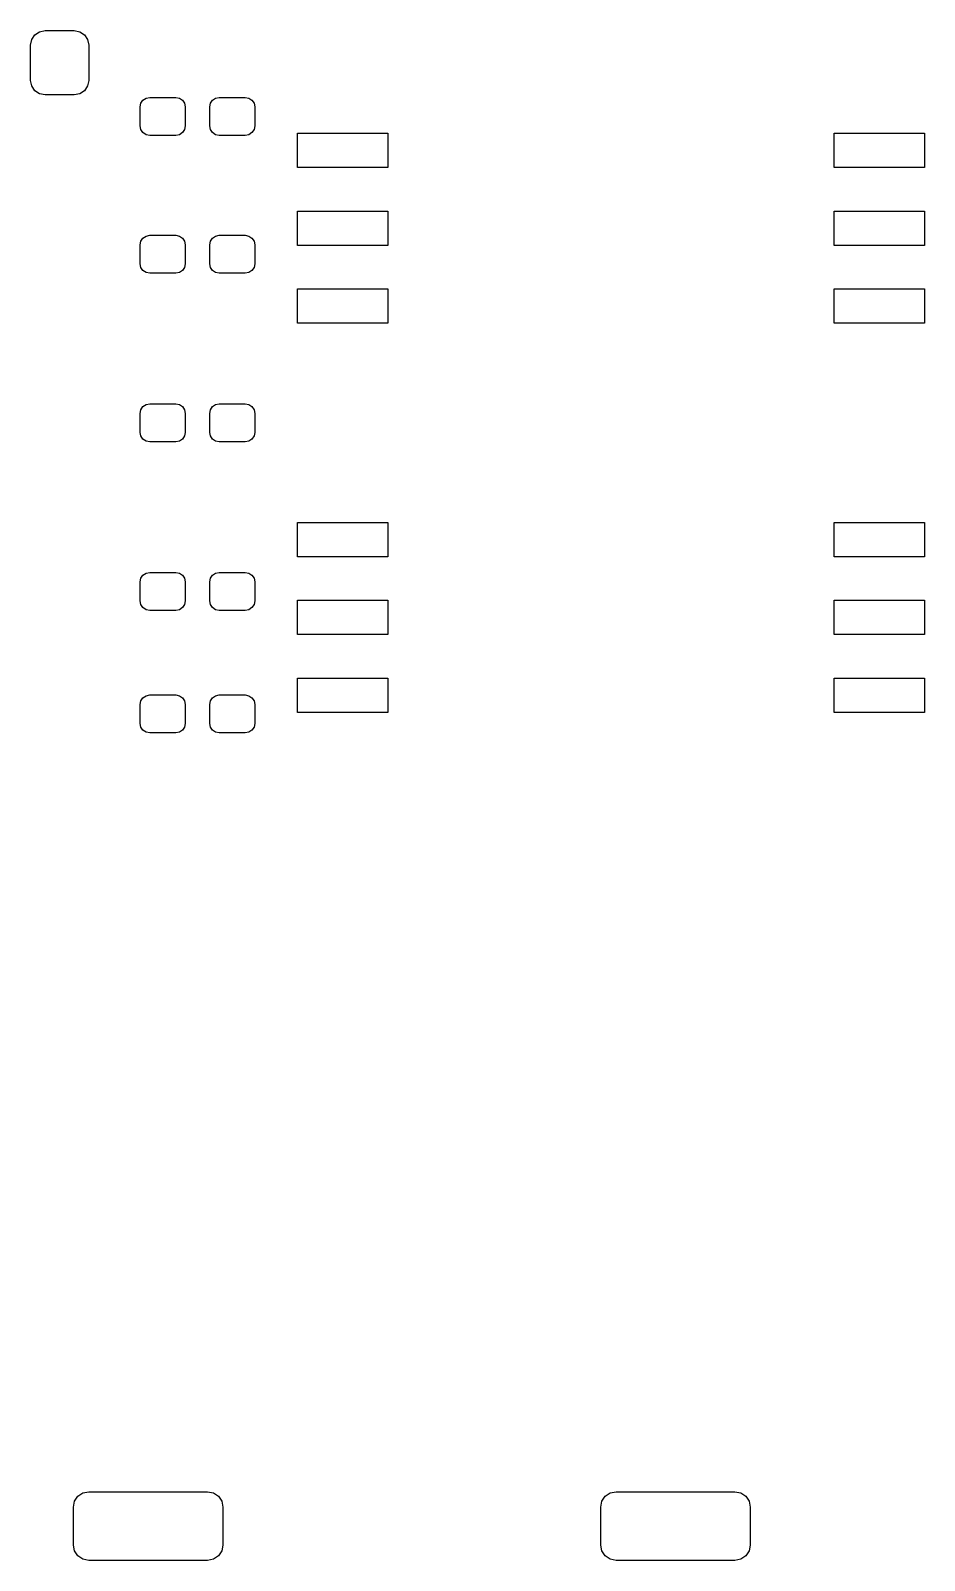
# Model space of a CAD drawing. Extents: x 1 to 7.22, y -3.32 to -0.84.
# Drawn here: x 6.645 to 7.219, y -2.709 to -1.726 of the extents above; entities that cross this region are included whole.
import ezdxf

# ---------------------------------------------------------------- set-up
doc = ezdxf.new("R2010")
doc.units = 0
doc.header["$MEASUREMENT"] = 0
doc.layers.add('BLACK', color=7, linetype='CONTINUOUS')

msp = doc.modelspace()

# ---------------------------------------------------------------- linework, layer by layer
at = {"layer": 'BLACK', "linetype": 'CONTINUOUS'}
for p, q in [((6.6454, -1.73215), (6.64742, -1.72912)), ((6.64742, -1.72912), (6.65046, -1.72709)), ((6.65046, -1.72709), (6.65404, -1.72638)), ((6.65404, -1.72638), (6.67274, -1.72638)), ((6.67274, -1.72638), (6.67631, -1.72709)), ((6.67631, -1.72709), (6.67935, -1.72912)), ((6.67935, -1.72912), (6.68137, -1.73215)), ((6.64469, -1.73573), (6.6454, -1.73215)), ((6.64469, -1.75837), (6.64469, -1.73573)), ((6.68137, -1.73215), (6.68209, -1.73573)), ((6.68209, -1.73573), (6.68209, -1.75837)), ((6.6454, -1.76194), (6.64469, -1.75837)), ((6.68209, -1.75837), (6.68137, -1.76194)), ((6.64742, -1.76498), (6.6454, -1.76194)), ((6.65046, -1.767), (6.64742, -1.76498)), ((6.65404, -1.76772), (6.65046, -1.767)), ((6.67274, -1.76772), (6.65404, -1.76772)), ((6.67631, -1.767), (6.67274, -1.76772)), ((6.67935, -1.76498), (6.67631, -1.767)), ((6.68137, -1.76194), (6.67935, -1.76498)), ((6.71516, -1.77539), (6.71562, -1.77306)), ((6.71516, -1.7876), (6.71516, -1.77539)), ((6.71562, -1.77306), (6.71694, -1.77108)), ((6.71694, -1.77108), (6.71892, -1.76976)), ((6.71892, -1.76976), (6.72126, -1.76929)), ((6.72126, -1.76929), (6.73799, -1.76929)), ((6.73799, -1.76929), (6.74033, -1.76976)), ((6.74033, -1.76976), (6.74231, -1.77108)), ((6.74231, -1.77108), (6.74363, -1.77306)), ((6.74363, -1.77306), (6.74409, -1.77539)), ((6.74409, -1.77539), (6.74409, -1.7876)), ((6.75984, -1.77539), (6.76031, -1.77306)), ((6.75984, -1.7876), (6.75984, -1.77539)), ((6.76031, -1.77306), (6.76163, -1.77108)), ((6.76163, -1.77108), (6.76361, -1.76976)), ((6.76361, -1.76976), (6.76594, -1.76929)), ((6.76594, -1.76929), (6.78268, -1.76929)), ((6.78268, -1.76929), (6.78501, -1.76976)), ((6.78501, -1.76976), (6.78699, -1.77108)), ((6.78699, -1.77108), (6.78831, -1.77306)), ((6.78831, -1.77306), (6.78878, -1.77539)), ((6.78878, -1.77539), (6.78878, -1.7876)), ((6.71562, -1.78993), (6.71516, -1.7876)), ((6.74409, -1.7876), (6.74363, -1.78993)), ((6.76031, -1.78993), (6.75984, -1.7876)), ((6.78878, -1.7876), (6.78831, -1.78993)), ((6.71694, -1.79191), (6.71562, -1.78993)), ((6.71892, -1.79324), (6.71694, -1.79191)), ((6.72126, -1.7937), (6.71892, -1.79324)), ((6.73799, -1.7937), (6.72126, -1.7937)), ((6.74033, -1.79324), (6.73799, -1.7937)), ((6.74231, -1.79191), (6.74033, -1.79324)), ((6.74363, -1.78993), (6.74231, -1.79191)), ((6.76163, -1.79191), (6.76031, -1.78993)), ((6.76361, -1.79324), (6.76163, -1.79191)), ((6.76594, -1.7937), (6.76361, -1.79324)), ((6.78268, -1.7937), (6.76594, -1.7937)), ((6.78501, -1.79324), (6.78268, -1.7937)), ((6.78699, -1.79191), (6.78501, -1.79324)), ((6.78831, -1.78993), (6.78699, -1.79191)), ((6.81622, -1.81435), (6.81622, -1.79235)), ((6.81622, -1.79235), (6.87422, -1.79235)), ((6.87422, -1.79235), (6.87422, -1.81435)), ((7.16122, -1.81435), (7.16122, -1.79235)), ((7.16122, -1.79235), (7.21922, -1.79235)), ((7.21922, -1.79235), (7.21922, -1.81435)), ((6.87422, -1.81435), (6.81622, -1.81435)), ((7.21922, -1.81435), (7.16122, -1.81435)), ((6.81622, -1.86435), (6.81622, -1.84235)), ((6.81622, -1.84235), (6.87422, -1.84235)), ((6.87422, -1.84235), (6.87422, -1.86435)), ((7.16122, -1.86435), (7.16122, -1.84235)), ((7.16122, -1.84235), (7.21922, -1.84235)), ((7.21922, -1.84235), (7.21922, -1.86435)), ((6.71516, -1.86398), (6.71562, -1.86164)), ((6.71516, -1.87618), (6.71516, -1.86398)), ((6.71562, -1.86164), (6.71694, -1.85966)), ((6.71694, -1.85966), (6.71892, -1.85834)), ((6.71892, -1.85834), (6.72126, -1.85787)), ((6.72126, -1.85787), (6.73799, -1.85787)), ((6.73799, -1.85787), (6.74033, -1.85834)), ((6.74033, -1.85834), (6.74231, -1.85966)), ((6.74231, -1.85966), (6.74363, -1.86164)), ((6.74363, -1.86164), (6.74409, -1.86398)), ((6.74409, -1.86398), (6.74409, -1.87618)), ((6.75984, -1.86398), (6.76031, -1.86164)), ((6.75984, -1.87618), (6.75984, -1.86398)), ((6.76031, -1.86164), (6.76163, -1.85966)), ((6.76163, -1.85966), (6.76361, -1.85834)), ((6.76361, -1.85834), (6.76594, -1.85787)), ((6.76594, -1.85787), (6.78268, -1.85787)), ((6.78268, -1.85787), (6.78501, -1.85834)), ((6.78501, -1.85834), (6.78699, -1.85966)), ((6.78699, -1.85966), (6.78831, -1.86164)), ((6.78831, -1.86164), (6.78878, -1.86398)), ((6.78878, -1.86398), (6.78878, -1.87618)), ((6.87422, -1.86435), (6.81622, -1.86435)), ((7.21922, -1.86435), (7.16122, -1.86435)), ((6.71562, -1.87852), (6.71516, -1.87618)), ((6.74409, -1.87618), (6.74363, -1.87852)), ((6.76031, -1.87852), (6.75984, -1.87618)), ((6.78878, -1.87618), (6.78831, -1.87852)), ((6.71694, -1.8805), (6.71562, -1.87852)), ((6.71892, -1.88182), (6.71694, -1.8805)), ((6.72126, -1.88228), (6.71892, -1.88182)), ((6.73799, -1.88228), (6.72126, -1.88228)), ((6.74033, -1.88182), (6.73799, -1.88228)), ((6.74231, -1.8805), (6.74033, -1.88182)), ((6.74363, -1.87852), (6.74231, -1.8805)), ((6.76163, -1.8805), (6.76031, -1.87852)), ((6.76361, -1.88182), (6.76163, -1.8805)), ((6.76594, -1.88228), (6.76361, -1.88182)), ((6.78268, -1.88228), (6.76594, -1.88228)), ((6.78501, -1.88182), (6.78268, -1.88228)), ((6.78699, -1.8805), (6.78501, -1.88182)), ((6.78831, -1.87852), (6.78699, -1.8805)), ((6.81622, -1.91435), (6.81622, -1.89235)), ((6.81622, -1.89235), (6.87422, -1.89235)), ((6.87422, -1.89235), (6.87422, -1.91435)), ((7.16122, -1.91435), (7.16122, -1.89235)), ((7.16122, -1.89235), (7.21922, -1.89235)), ((7.21922, -1.89235), (7.21922, -1.91435)), ((6.87422, -1.91435), (6.81622, -1.91435)), ((7.21922, -1.91435), (7.16122, -1.91435)), ((6.71516, -1.97224), (6.71562, -1.96991)), ((6.71516, -1.98445), (6.71516, -1.97224)), ((6.71562, -1.96991), (6.71694, -1.96793)), ((6.71694, -1.96793), (6.71892, -1.96661)), ((6.71892, -1.96661), (6.72126, -1.96614)), ((6.72126, -1.96614), (6.73799, -1.96614)), ((6.73799, -1.96614), (6.74033, -1.96661)), ((6.74033, -1.96661), (6.74231, -1.96793)), ((6.74231, -1.96793), (6.74363, -1.96991)), ((6.74363, -1.96991), (6.74409, -1.97224)), ((6.74409, -1.97224), (6.74409, -1.98445)), ((6.75984, -1.97224), (6.76031, -1.96991)), ((6.75984, -1.98445), (6.75984, -1.97224)), ((6.76031, -1.96991), (6.76163, -1.96793)), ((6.76163, -1.96793), (6.76361, -1.96661)), ((6.76361, -1.96661), (6.76594, -1.96614)), ((6.76594, -1.96614), (6.78268, -1.96614)), ((6.78268, -1.96614), (6.78501, -1.96661)), ((6.78501, -1.96661), (6.78699, -1.96793)), ((6.78699, -1.96793), (6.78831, -1.96991)), ((6.78831, -1.96991), (6.78878, -1.97224)), ((6.78878, -1.97224), (6.78878, -1.98445)), ((6.71562, -1.98678), (6.71516, -1.98445)), ((6.74409, -1.98445), (6.74363, -1.98678)), ((6.76031, -1.98678), (6.75984, -1.98445)), ((6.78878, -1.98445), (6.78831, -1.98678)), ((6.71694, -1.98876), (6.71562, -1.98678)), ((6.71892, -1.99009), (6.71694, -1.98876)), ((6.72126, -1.99055), (6.71892, -1.99009)), ((6.73799, -1.99055), (6.72126, -1.99055)), ((6.74033, -1.99009), (6.73799, -1.99055)), ((6.74231, -1.98876), (6.74033, -1.99009)), ((6.74363, -1.98678), (6.74231, -1.98876)), ((6.76163, -1.98876), (6.76031, -1.98678)), ((6.76361, -1.99009), (6.76163, -1.98876)), ((6.76594, -1.99055), (6.76361, -1.99009)), ((6.78268, -1.99055), (6.76594, -1.99055)), ((6.78501, -1.99009), (6.78268, -1.99055)), ((6.78699, -1.98876), (6.78501, -1.99009)), ((6.78831, -1.98678), (6.78699, -1.98876)), ((6.81622, -2.06435), (6.81622, -2.04235)), ((6.81622, -2.04235), (6.87422, -2.04235)), ((6.87422, -2.04235), (6.87422, -2.06435)), ((7.16122, -2.06435), (7.16122, -2.04235)), ((7.16122, -2.04235), (7.21922, -2.04235)), ((7.21922, -2.04235), (7.21922, -2.06435)), ((6.87422, -2.06435), (6.81622, -2.06435)), ((7.21922, -2.06435), (7.16122, -2.06435)), ((6.71516, -2.08051), (6.71562, -2.07818)), ((6.71516, -2.09272), (6.71516, -2.08051)), ((6.71562, -2.07818), (6.71694, -2.0762)), ((6.71694, -2.0762), (6.71892, -2.07487)), ((6.71892, -2.07487), (6.72126, -2.07441)), ((6.72126, -2.07441), (6.73799, -2.07441)), ((6.73799, -2.07441), (6.74033, -2.07487)), ((6.74033, -2.07487), (6.74231, -2.0762)), ((6.74231, -2.0762), (6.74363, -2.07818)), ((6.74363, -2.07818), (6.74409, -2.08051)), ((6.74409, -2.08051), (6.74409, -2.09272)), ((6.75984, -2.08051), (6.76031, -2.07818)), ((6.75984, -2.09272), (6.75984, -2.08051)), ((6.76031, -2.07818), (6.76163, -2.0762)), ((6.76163, -2.0762), (6.76361, -2.07487)), ((6.76361, -2.07487), (6.76594, -2.07441)), ((6.76594, -2.07441), (6.78268, -2.07441)), ((6.78268, -2.07441), (6.78501, -2.07487)), ((6.78501, -2.07487), (6.78699, -2.0762)), ((6.78699, -2.0762), (6.78831, -2.07818)), ((6.78831, -2.07818), (6.78878, -2.08051)), ((6.78878, -2.08051), (6.78878, -2.09272)), ((6.71562, -2.09505), (6.71516, -2.09272)), ((6.74409, -2.09272), (6.74363, -2.09505)), ((6.76031, -2.09505), (6.75984, -2.09272)), ((6.78878, -2.09272), (6.78831, -2.09505)), ((6.81622, -2.11435), (6.81622, -2.09235)), ((6.81622, -2.09235), (6.87422, -2.09235)), ((6.87422, -2.09235), (6.87422, -2.11435)), ((7.16122, -2.11435), (7.16122, -2.09235)), ((7.16122, -2.09235), (7.21922, -2.09235)), ((7.21922, -2.09235), (7.21922, -2.11435)), ((6.71694, -2.09703), (6.71562, -2.09505)), ((6.71892, -2.09835), (6.71694, -2.09703)), ((6.72126, -2.09882), (6.71892, -2.09835)), ((6.73799, -2.09882), (6.72126, -2.09882)), ((6.74033, -2.09835), (6.73799, -2.09882)), ((6.74231, -2.09703), (6.74033, -2.09835)), ((6.74363, -2.09505), (6.74231, -2.09703)), ((6.76163, -2.09703), (6.76031, -2.09505)), ((6.76361, -2.09835), (6.76163, -2.09703)), ((6.76594, -2.09882), (6.76361, -2.09835)), ((6.78268, -2.09882), (6.76594, -2.09882)), ((6.78501, -2.09835), (6.78268, -2.09882)), ((6.78699, -2.09703), (6.78501, -2.09835)), ((6.78831, -2.09505), (6.78699, -2.09703)), ((6.87422, -2.11435), (6.81622, -2.11435)), ((7.21922, -2.11435), (7.16122, -2.11435)), ((6.81622, -2.16435), (6.81622, -2.14235)), ((6.81622, -2.14235), (6.87422, -2.14235)), ((6.87422, -2.14235), (6.87422, -2.16435)), ((7.16122, -2.16435), (7.16122, -2.14235)), ((7.16122, -2.14235), (7.21922, -2.14235)), ((7.21922, -2.14235), (7.21922, -2.16435)), ((6.71516, -2.15925), (6.71562, -2.15692)), ((6.71516, -2.17146), (6.71516, -2.15925)), ((6.71562, -2.15692), (6.71694, -2.15494)), ((6.71694, -2.15494), (6.71892, -2.15361)), ((6.71892, -2.15361), (6.72126, -2.15315)), ((6.72126, -2.15315), (6.73799, -2.15315)), ((6.73799, -2.15315), (6.74033, -2.15361)), ((6.74033, -2.15361), (6.74231, -2.15494)), ((6.74231, -2.15494), (6.74363, -2.15692)), ((6.74363, -2.15692), (6.74409, -2.15925)), ((6.74409, -2.15925), (6.74409, -2.17146)), ((6.75984, -2.15925), (6.76031, -2.15692)), ((6.75984, -2.17146), (6.75984, -2.15925)), ((6.76031, -2.15692), (6.76163, -2.15494)), ((6.76163, -2.15494), (6.76361, -2.15361)), ((6.76361, -2.15361), (6.76594, -2.15315)), ((6.76594, -2.15315), (6.78268, -2.15315)), ((6.78268, -2.15315), (6.78501, -2.15361)), ((6.78501, -2.15361), (6.78699, -2.15494)), ((6.78699, -2.15494), (6.78831, -2.15692)), ((6.78831, -2.15692), (6.78878, -2.15925)), ((6.78878, -2.15925), (6.78878, -2.17146)), ((6.71562, -2.17379), (6.71516, -2.17146)), ((6.74409, -2.17146), (6.74363, -2.17379)), ((6.76031, -2.17379), (6.75984, -2.17146)), ((6.78878, -2.17146), (6.78831, -2.17379)), ((6.87422, -2.16435), (6.81622, -2.16435)), ((7.21922, -2.16435), (7.16122, -2.16435)), ((6.71694, -2.17577), (6.71562, -2.17379)), ((6.71892, -2.17709), (6.71694, -2.17577)), ((6.72126, -2.17756), (6.71892, -2.17709)), ((6.73799, -2.17756), (6.72126, -2.17756)), ((6.74033, -2.17709), (6.73799, -2.17756)), ((6.74231, -2.17577), (6.74033, -2.17709)), ((6.74363, -2.17379), (6.74231, -2.17577)), ((6.76163, -2.17577), (6.76031, -2.17379)), ((6.76361, -2.17709), (6.76163, -2.17577)), ((6.76594, -2.17756), (6.76361, -2.17709)), ((6.78268, -2.17756), (6.76594, -2.17756)), ((6.78501, -2.17709), (6.78268, -2.17756)), ((6.78699, -2.17577), (6.78501, -2.17709)), ((6.78831, -2.17379), (6.78699, -2.17577)), ((6.67224, -2.6748), (6.67299, -2.67104)), ((6.67299, -2.67104), (6.67513, -2.66784)), ((6.67513, -2.66784), (6.67832, -2.66571)), ((6.67832, -2.66571), (6.68209, -2.66496)), ((6.68209, -2.66496), (6.75846, -2.66496)), ((6.75846, -2.66496), (6.76223, -2.66571)), ((6.76223, -2.66571), (6.76542, -2.66784)), ((6.76542, -2.66784), (6.76756, -2.67104)), ((6.76756, -2.67104), (6.76831, -2.6748)), ((7.01122, -2.6748), (7.01197, -2.67104)), ((7.01197, -2.67104), (7.0141, -2.66784)), ((7.0141, -2.66784), (7.0173, -2.66571)), ((7.0173, -2.66571), (7.02106, -2.66496)), ((7.02106, -2.66496), (7.09744, -2.66496)), ((7.09744, -2.66496), (7.10121, -2.66571)), ((7.10121, -2.66571), (7.1044, -2.66784)), ((7.1044, -2.66784), (7.10653, -2.67104)), ((7.10653, -2.67104), (7.10728, -2.6748)), ((6.67224, -2.69921), (6.67224, -2.6748)), ((6.76831, -2.6748), (6.76831, -2.69921)), ((7.01122, -2.69921), (7.01122, -2.6748)), ((7.10728, -2.6748), (7.10728, -2.69921)), ((6.67299, -2.70298), (6.67224, -2.69921)), ((6.76831, -2.69921), (6.76756, -2.70298)), ((7.01197, -2.70298), (7.01122, -2.69921)), ((7.10728, -2.69921), (7.10653, -2.70298)), ((6.67513, -2.70617), (6.67299, -2.70298)), ((6.67832, -2.70831), (6.67513, -2.70617)), ((6.68209, -2.70906), (6.67832, -2.70831)), ((6.75846, -2.70906), (6.68209, -2.70906)), ((6.76223, -2.70831), (6.75846, -2.70906)), ((6.76542, -2.70617), (6.76223, -2.70831)), ((6.76756, -2.70298), (6.76542, -2.70617)), ((7.0141, -2.70617), (7.01197, -2.70298)), ((7.0173, -2.70831), (7.0141, -2.70617)), ((7.02106, -2.70906), (7.0173, -2.70831)), ((7.09744, -2.70906), (7.02106, -2.70906)), ((7.10121, -2.70831), (7.09744, -2.70906)), ((7.1044, -2.70617), (7.10121, -2.70831)), ((7.10653, -2.70298), (7.1044, -2.70617))]:
    msp.add_line(p, q, dxfattribs=at)

doc.saveas('drawing.dxf')
